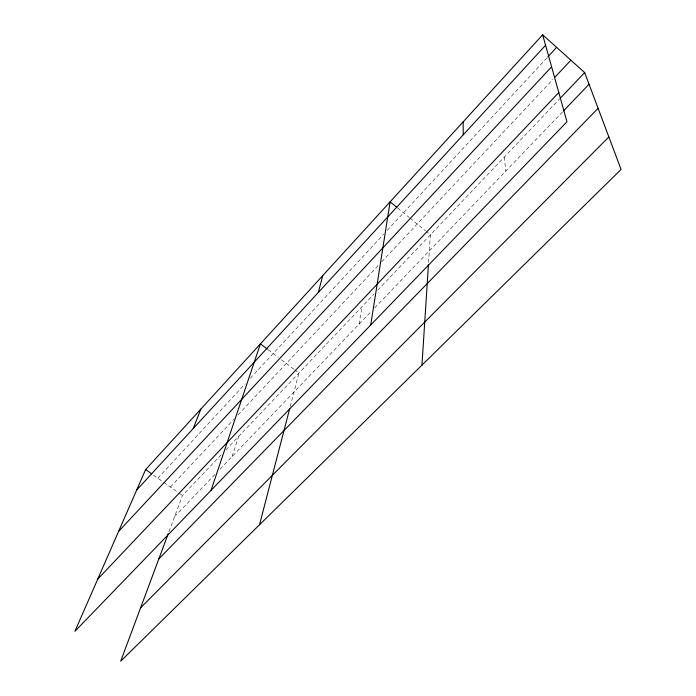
<?xml version="1.0" encoding="UTF-8"?>
<svg xmlns="http://www.w3.org/2000/svg" width="696" height="696" viewBox="0 0 696 696"><rect width="100%" height="100%" fill="white"/><g stroke="black" fill="none" stroke-linecap="round" stroke-linejoin="round"><path stroke-width="0.52" stroke-dasharray="3.48 2.61" d="M428.579 262.479L430.363 234.83L426.248 231.446M358.979 324.24L362.129 306.588M290.223 406.595L298.941 373.03L294.73 369.837M232.055 456.646L238.563 436.522M168.971 531.701L182.465 495.508L222.111 453.827M157.861 478.178L245.149 383.87M250.316 378.285L383.635 234.256M387.315 230.28L547.021 57.742M170.381 487L234.369 418.818M238.084 414.86L378.763 264.95M381.721 261.8L553.111 79.17M225.843 449.894L373.996 294.103M377.702 290.206L559.358 99.18M174.618 516.562L214.899 474.542M220.119 469.095L371.707 310.973M374.7 307.85L562.777 111.656M153.494 475.098L162.864 481.702M163.699 482.293L178.15 492.472M179.011 493.081L182.465 495.508M268.09 349.679L278.122 357.274M281.401 359.745L293.886 369.202M397.642 208L409.126 217.422M409.935 218.074L425.421 230.776M504.296 157.087L505.748 171.146"/><path stroke-width="1.04" d="M421.959 365.13L428.449 264.593M370.724 324.988L390.117 201.831L396.807 207.312M259.504 524.784L289.675 408.674M318.316 292.468L322.744 275.607M211.045 490.341L260.408 343.868L267.238 349.035M168.223 533.719L120.695 661.2L621.076 169.45L584.657 72.575L542.654 34.8L145.629 469.556L74.924 631.307L566.97 121.765L542.654 34.8M193.21 428.562L200.892 409.048M136.66 490.071L545.577 45.249M547.761 56.942L556.626 47.363M118.59 531.422L551.606 66.807M554.59 77.587L570.903 60.204M97.736 579.115L558.801 92.524M560.097 98.397L584.657 72.575M563.534 110.873L589.042 84.251M158.81 558.958L598.09 108.315M140.601 607.817L608.852 136.955M145.629 469.556L151.745 473.863M463.171 121.835L463.214 134.841"/></g></svg>
